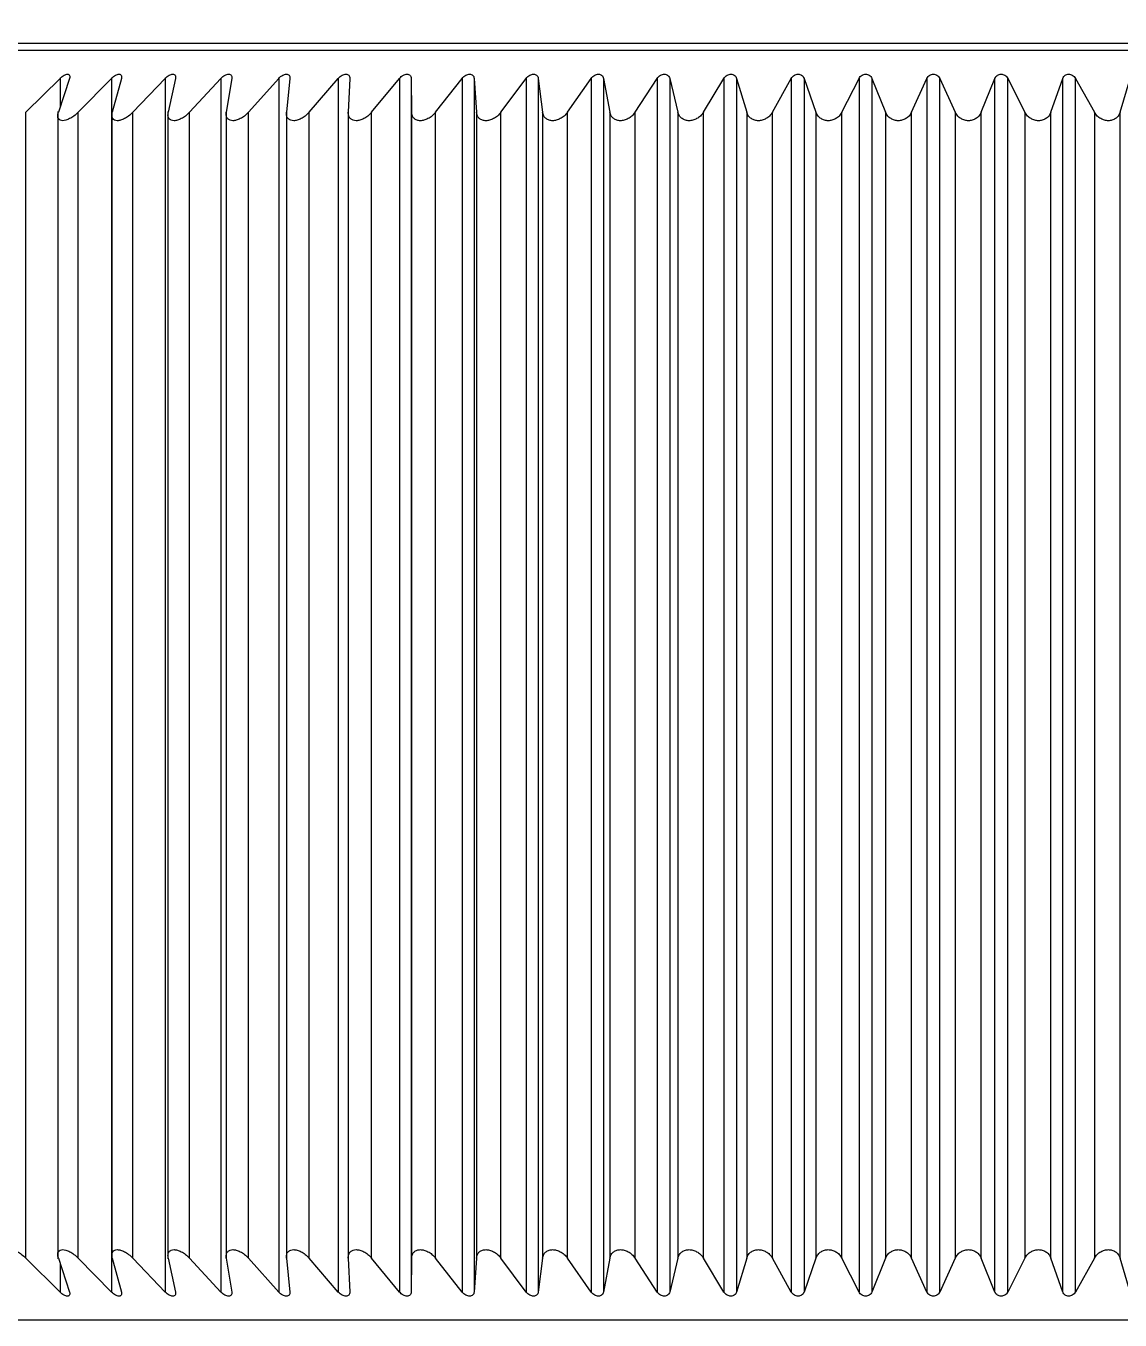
# Model space of a CAD drawing. Header units: millimetres. Extents: x 0 to 279, y 0 to 216.
# Drawn here: x 203.227 to 204.519, y 183.254 to 184.783 of the extents above; entities that cross this region are included whole.
import ezdxf

# ---------------------------------------------------------------- set-up
doc = ezdxf.new("R2010")
doc.units = ezdxf.units.MM

msp = doc.modelspace()

# ---------------------------------------------------------------- linework, layer by layer
at = {"color": 7, "linetype": 'Continuous', "lineweight": 25}
for p, q in [((202.7989, 184.7544), (204.2989, 184.7544)), ((204.2989, 184.7544), (205.7989, 184.7544)), ((203.2271, 184.6811), (203.2674, 184.7212)), ((203.2786, 184.7212), (203.2655, 184.6811)), ((203.2888, 184.6811), (203.3281, 184.7212)), ((203.3281, 184.7212), (203.3281, 183.2876)), ((203.3399, 184.7212), (203.329, 184.6811)), ((203.3533, 184.6811), (203.3916, 184.7212)), ((203.3916, 184.7212), (203.3916, 183.2876)), ((203.4038, 184.7212), (203.3952, 184.6811)), ((203.4204, 184.6811), (203.4575, 184.7212)), ((203.4575, 184.7212), (203.4575, 183.2876)), ((203.4702, 184.7212), (203.4638, 184.6811)), ((203.49, 184.6811), (203.5257, 184.7212)), ((203.5257, 184.7212), (203.5257, 183.2876)), ((203.5389, 184.7212), (203.5348, 184.6811)), ((203.5617, 184.6811), (203.5961, 184.7212)), ((203.5961, 184.7212), (203.5961, 183.2876)), ((203.6096, 184.7212), (203.6078, 184.6811)), ((203.6354, 184.6811), (203.6684, 184.7212)), ((203.6684, 184.7212), (203.6684, 183.2876)), ((203.6822, 184.7212), (203.6827, 184.6811)), ((203.6822, 184.7212), (203.6822, 183.2876)), ((203.711, 184.6811), (203.7424, 184.7212)), ((203.7424, 184.7212), (203.7424, 183.2876)), ((203.7565, 184.7212), (203.7593, 184.6811)), ((203.7565, 184.7212), (203.7565, 183.2876)), ((203.7882, 184.6811), (203.8179, 184.7212)), ((203.8179, 184.7212), (203.8179, 183.2876)), ((203.8323, 184.7212), (203.8374, 184.6811)), ((203.8323, 184.7212), (203.8323, 183.2876)), ((203.8668, 184.6811), (203.8948, 184.7212)), ((203.8948, 184.7212), (203.8948, 183.2876)), ((203.9094, 184.7212), (203.9167, 184.6811)), ((203.9094, 184.7212), (203.9094, 183.2876)), ((203.9465, 184.6811), (203.9727, 184.7212)), ((203.9727, 184.7212), (203.9727, 183.2876)), ((203.9875, 184.7212), (203.9971, 184.6811)), ((203.9875, 184.7212), (203.9875, 183.2876)), ((204.0273, 184.6811), (204.0516, 184.7212)), ((204.0516, 184.7212), (204.0516, 183.2876)), ((204.0665, 184.7212), (204.0784, 184.6811)), ((204.0665, 184.7212), (204.0665, 183.2876)), ((204.1087, 184.6811), (204.1311, 184.7212)), ((204.1311, 184.7212), (204.1311, 183.2876)), ((204.1462, 184.7212), (204.1602, 184.6811)), ((204.1462, 184.7212), (204.1462, 183.2876)), ((204.1907, 184.6811), (204.2111, 184.7212)), ((204.2111, 184.7212), (204.2111, 183.2876)), ((204.2262, 184.7212), (204.2424, 184.6811)), ((204.2262, 184.7212), (204.2262, 183.2876)), ((204.273, 184.6811), (204.2913, 184.7212)), ((204.2913, 184.7212), (204.2913, 183.2876)), ((204.3065, 184.7212), (204.3248, 184.6811)), ((204.3065, 183.2876), (204.3065, 184.7212)), ((204.3554, 184.6811), (204.3716, 184.7212)), ((204.3716, 183.2876), (204.3716, 184.7212)), ((204.3867, 184.7212), (204.407, 184.6811)), ((204.3867, 183.2876), (204.3867, 184.7212)), ((204.4376, 184.6811), (204.4516, 184.7212)), ((204.4516, 183.2876), (204.4516, 184.7212)), ((204.4667, 184.7212), (204.489, 184.6811)), ((204.4667, 183.2876), (204.4667, 184.7212)), ((204.5194, 184.6811), (204.5313, 184.7212)), ((203.2271, 183.3277), (203.2271, 184.6811)), ((203.2648, 184.682), (203.2648, 183.3268)), ((203.2888, 183.3277), (203.2888, 184.6811)), ((203.3285, 184.682), (203.3285, 183.3268)), ((203.3533, 183.3277), (203.3533, 184.6811)), ((203.3949, 184.682), (203.3949, 183.3268)), ((203.4204, 183.3277), (203.4204, 184.6811)), ((203.4636, 184.682), (203.4636, 183.3268)), ((203.49, 183.3277), (203.49, 184.6811)), ((203.5347, 184.682), (203.5347, 183.3268)), ((203.5617, 183.3277), (203.5617, 184.6811)), ((203.6078, 184.682), (203.6078, 183.3268)), ((203.6354, 183.3277), (203.6354, 184.6811)), ((203.6827, 184.6811), (203.6827, 183.3277)), ((203.711, 183.3277), (203.711, 184.6811)), ((203.7593, 184.6811), (203.7593, 183.3277)), ((203.7882, 183.3277), (203.7882, 184.6811)), ((203.8374, 184.6811), (203.8374, 183.3277)), ((203.8668, 183.3277), (203.8668, 184.6811)), ((203.9167, 184.6811), (203.9167, 183.3277)), ((203.9465, 183.3277), (203.9465, 184.6811)), ((203.9971, 184.6811), (203.9971, 183.3277)), ((204.0273, 183.3277), (204.0273, 184.6811)), ((204.0784, 184.6811), (204.0784, 183.3277)), ((204.1087, 183.3277), (204.1087, 184.6811)), ((204.1602, 184.6811), (204.1602, 183.3277)), ((204.1907, 183.3277), (204.1907, 184.6811)), ((204.2424, 184.6811), (204.2424, 183.3277)), ((204.273, 183.3277), (204.273, 184.6811)), ((204.3248, 184.6811), (204.3248, 183.3277)), ((204.3554, 183.3277), (204.3554, 184.6811)), ((204.407, 184.6811), (204.407, 183.3277)), ((204.4376, 183.3277), (204.4376, 184.6811)), ((204.489, 184.6811), (204.489, 183.3277)), ((204.5194, 183.3277), (204.5194, 184.6811)), ((203.2674, 183.2876), (203.2271, 183.3277)), ((203.2655, 183.3277), (203.2786, 183.2876)), ((203.3281, 183.2876), (203.2888, 183.3277)), ((203.329, 183.3277), (203.3399, 183.2876)), ((203.3916, 183.2876), (203.3533, 183.3277)), ((203.3952, 183.3277), (203.4038, 183.2876)), ((203.4575, 183.2876), (203.4204, 183.3277)), ((203.4638, 183.3277), (203.4702, 183.2876)), ((203.5257, 183.2876), (203.49, 183.3277)), ((203.5348, 183.3277), (203.5389, 183.2876)), ((203.5961, 183.2876), (203.5617, 183.3277)), ((203.6078, 183.3277), (203.6096, 183.2876)), ((203.6684, 183.2876), (203.6354, 183.3277)), ((203.6827, 183.3277), (203.6822, 183.2876)), ((203.7424, 183.2876), (203.711, 183.3277)), ((203.7593, 183.3277), (203.7565, 183.2876)), ((203.8179, 183.2876), (203.7882, 183.3277)), ((203.8374, 183.3277), (203.8323, 183.2876)), ((203.8948, 183.2876), (203.8668, 183.3277)), ((203.9167, 183.3277), (203.9094, 183.2876)), ((203.9727, 183.2876), (203.9465, 183.3277)), ((203.9971, 183.3277), (203.9875, 183.2876)), ((204.0516, 183.2876), (204.0273, 183.3277)), ((204.0784, 183.3277), (204.0665, 183.2876)), ((204.1311, 183.2876), (204.1087, 183.3277)), ((204.1602, 183.3277), (204.1462, 183.2876)), ((204.2111, 183.2876), (204.1907, 183.3277)), ((204.2424, 183.3277), (204.2262, 183.2876)), ((204.2913, 183.2876), (204.273, 183.3277)), ((204.3248, 183.3277), (204.3065, 183.2876)), ((204.3716, 183.2876), (204.3554, 183.3277)), ((204.407, 183.3277), (204.3867, 183.2876)), ((204.4516, 183.2876), (204.4376, 183.3277)), ((204.489, 183.3277), (204.4667, 183.2876)), ((204.5313, 183.2876), (204.5194, 183.3277)), ((240.9656, 183.2544), (151.4204, 183.2544))]:
    msp.add_line(p, q, dxfattribs=at)
at = {"color": 8, "linetype": 'Continuous', "lineweight": 25}
for p, q in [((203.2674, 184.7212), (203.2674, 184.6868)), ((203.2674, 183.3221), (203.2674, 183.2876))]:
    msp.add_line(p, q, dxfattribs=at)
at = {"color": 7, "linetype": 'Continuous', "lineweight": 25}
for points, knots in [([(210.0676, 194.7227), (209.5715, 194.7194), (208.6224, 194.7129), (207.2652, 194.6593), (206.039, 194.5793), (204.9413, 194.4764), (203.9159, 194.3509), (202.9762, 194.2071), (202.1313, 194.0489), (201.4516, 193.9046), (200.9175, 193.7752), (200.4795, 193.659), (200.0706, 193.542), (199.5629, 193.3848), (198.9268, 193.1658), (198.1807, 192.8706), (197.4221, 192.5216), (196.5746, 192.0672), (195.6825, 191.4898), (194.789, 190.7605), (194.0226, 189.9683), (193.3839, 189.1241), (192.8571, 188.2202), (192.4797, 187.3458), (192.2118, 186.5008), (192.0257, 185.6906), (191.8867, 184.6925), (191.8268, 183.8698), (191.8342, 183.3464), (191.8356, 183.2544)], [0, 0, 0, 0, 0.060353, 0.115444, 0.165366, 0.210237, 0.250196, 0.291876, 0.326962, 0.355719, 0.378359, 0.395249, 0.411974, 0.431108, 0.461205, 0.495449, 0.530669, 0.564843, 0.614808, 0.662303, 0.707302, 0.750348, 0.791917, 0.83494, 0.866135, 0.899695, 0.935915, 0.988731, 1, 1, 1, 1]), ([(193.1646, 183.2544), (193.1741, 183.6545), (193.1924, 184.4216), (193.3426, 185.5216), (193.6023, 186.5388), (193.9835, 187.4969), (194.5081, 188.4174), (195.1852, 189.2785), (196.006, 190.0579), (196.8415, 190.6639), (197.6444, 191.1361), (198.3856, 191.5046), (199.1353, 191.8199), (199.8433, 192.0746), (200.4631, 192.2692), (201.0055, 192.4212), (201.558, 192.5612), (202.2126, 192.7105), (203.0355, 192.8689), (203.9574, 193.0135), (204.9661, 193.1398), (206.0443, 193.2433), (207.2596, 193.3246), (208.6159, 193.3793), (209.5682, 193.3859), (210.0676, 193.3894)], [0, 0, 0, 0, 0.053353, 0.102316, 0.147241, 0.1925, 0.239113, 0.288468, 0.339521, 0.392079, 0.428565, 0.466389, 0.50485, 0.539316, 0.568606, 0.592894, 0.615491, 0.645379, 0.6829, 0.728491, 0.771072, 0.819321, 0.873445, 0.933622, 1, 1, 1, 1]), ([(202.8406, 184.7627), (202.86, 184.7627), (202.89, 184.7627), (203.0719, 184.7627), (203.2601, 184.7627), (203.4937, 184.7627), (203.8332, 184.7627), (204.2989, 184.7627), (204.7646, 184.7627), (205.1041, 184.7627), (205.3377, 184.7627), (205.5259, 184.7627), (205.7078, 184.7627), (205.7377, 184.7627), (205.7572, 184.7627)], [0, 0, 0, 0, 0.1197284, 0.1841803, 0.25, 0.3158197, 0.3802716, 0.5, 0.6197284, 0.6841803, 0.75, 0.8158197, 0.8802716, 1, 1, 1, 1]), ([(203.2674, 184.7212), (203.2681, 184.7219), (203.2696, 184.7233), (203.2721, 184.7249), (203.2744, 184.7259), (203.276, 184.7261), (203.2771, 184.726), (203.2781, 184.7257), (203.2788, 184.7247), (203.2791, 184.7232), (203.2788, 184.7219), (203.2786, 184.7212)], [0, 0, 0, 0, 0.149374, 0.286397, 0.397452, 0.499397, 0.555731, 0.612145, 0.733714, 0.860838, 1, 1, 1, 1]), ([(203.3281, 184.7212), (203.3289, 184.7219), (203.3304, 184.7233), (203.3329, 184.7249), (203.3352, 184.7259), (203.3372, 184.7262), (203.3389, 184.7258), (203.3399, 184.7248), (203.3403, 184.7232), (203.3401, 184.7219), (203.3399, 184.7212)], [0, 0, 0, 0, 0.149473, 0.286587, 0.397715, 0.499728, 0.610265, 0.730143, 0.858952, 1, 1, 1, 1]), ([(203.3916, 184.7212), (203.3923, 184.7219), (203.3938, 184.7233), (203.3962, 184.7249), (203.3986, 184.7259), (203.4007, 184.7262), (203.4024, 184.7258), (203.4036, 184.7248), (203.4041, 184.7232), (203.4039, 184.7219), (203.4038, 184.7212)], [0, 0, 0, 0, 0.149486, 0.286612, 0.39775, 0.499772, 0.60854, 0.726564, 0.857095, 1, 1, 1, 1]), ([(203.4575, 184.7212), (203.4582, 184.7219), (203.4596, 184.7233), (203.4621, 184.7249), (203.4645, 184.7259), (203.4666, 184.7262), (203.4684, 184.7258), (203.4697, 184.7248), (203.4704, 184.7232), (203.4703, 184.7219), (203.4702, 184.7212)], [0, 0, 0, 0, 0.149499, 0.286636, 0.397784, 0.499814, 0.606885, 0.723129, 0.855313, 1, 1, 1, 1]), ([(203.5257, 184.7212), (203.5264, 184.7219), (203.5278, 184.7233), (203.5303, 184.7249), (203.5326, 184.7259), (203.5348, 184.7262), (203.5367, 184.7259), (203.538, 184.7248), (203.5389, 184.7233), (203.5389, 184.7219), (203.5389, 184.7212)], [0, 0, 0, 0, 0.149517, 0.286671, 0.397832, 0.499875, 0.605135, 0.719507, 0.85351, 1, 1, 1, 1]), ([(203.5961, 184.7212), (203.5968, 184.7219), (203.5981, 184.7233), (203.6005, 184.7249), (203.6029, 184.7259), (203.6051, 184.7262), (203.607, 184.7259), (203.6085, 184.7249), (203.6095, 184.7233), (203.6096, 184.7219), (203.6096, 184.7212)], [0, 0, 0, 0, 0.149537, 0.286708, 0.397884, 0.49994, 0.603432, 0.715988, 0.851784, 1, 1, 1, 1]), ([(203.6684, 184.7212), (203.669, 184.7219), (203.6703, 184.7233), (203.6727, 184.7249), (203.6751, 184.7259), (203.6773, 184.7262), (203.6793, 184.7259), (203.6809, 184.7249), (203.682, 184.7233), (203.6821, 184.7219), (203.6822, 184.7212)], [0, 0, 0, 0, 0.149554, 0.286742, 0.39793, 0.499998, 0.60209, 0.713222, 0.850456, 1, 1, 1, 1]), ([(203.7424, 184.7212), (203.743, 184.7219), (203.7442, 184.7233), (203.7466, 184.7249), (203.749, 184.7259), (203.7512, 184.7262), (203.7533, 184.7259), (203.7549, 184.7249), (203.7562, 184.7233), (203.7564, 184.7219), (203.7565, 184.7212)], [0, 0, 0, 0, 0.149554, 0.286742, 0.39793, 0.499998, 0.60209, 0.713222, 0.850456, 1, 1, 1, 1]), ([(203.8179, 184.7212), (203.8185, 184.7219), (203.8197, 184.7233), (203.822, 184.7249), (203.8244, 184.7259), (203.8266, 184.7262), (203.8287, 184.7259), (203.8305, 184.7249), (203.8319, 184.7233), (203.8322, 184.7219), (203.8323, 184.7212)], [0, 0, 0, 0, 0.149554, 0.286742, 0.39793, 0.499998, 0.60209, 0.713222, 0.850456, 1, 1, 1, 1]), ([(203.8948, 184.7212), (203.8953, 184.7219), (203.8964, 184.7233), (203.8987, 184.7249), (203.9011, 184.7259), (203.9034, 184.7262), (203.9055, 184.7259), (203.9073, 184.7249), (203.9088, 184.7233), (203.9092, 184.7219), (203.9094, 184.7212)], [0, 0, 0, 0, 0.149554, 0.286742, 0.39793, 0.499998, 0.60209, 0.713222, 0.850456, 1, 1, 1, 1]), ([(203.9727, 184.7212), (203.9733, 184.7219), (203.9743, 184.7233), (203.9765, 184.7249), (203.9788, 184.7259), (203.9812, 184.7262), (203.9833, 184.7259), (203.9853, 184.7249), (203.9868, 184.7233), (203.9873, 184.7219), (203.9875, 184.7212)], [0, 0, 0, 0, 0.149554, 0.286742, 0.39793, 0.499998, 0.60209, 0.713222, 0.850456, 1, 1, 1, 1]), ([(204.0516, 184.7212), (204.0521, 184.7219), (204.053, 184.7233), (204.0552, 184.7249), (204.0575, 184.7259), (204.0598, 184.7262), (204.0621, 184.7259), (204.064, 184.7249), (204.0657, 184.7233), (204.0663, 184.7219), (204.0665, 184.7212)], [0, 0, 0, 0, 0.149554, 0.286742, 0.39793, 0.499998, 0.60209, 0.713222, 0.850456, 1, 1, 1, 1]), ([(204.1311, 184.7212), (204.1316, 184.7219), (204.1325, 184.7233), (204.1346, 184.7249), (204.1368, 184.7259), (204.1392, 184.7262), (204.1414, 184.7259), (204.1435, 184.7249), (204.1452, 184.7233), (204.1458, 184.7219), (204.1462, 184.7212)], [0, 0, 0, 0, 0.149554, 0.286742, 0.39793, 0.499998, 0.60209, 0.713222, 0.850456, 1, 1, 1, 1]), ([(204.2111, 184.7212), (204.2115, 184.7219), (204.2124, 184.7233), (204.2144, 184.7249), (204.2166, 184.7259), (204.2189, 184.7262), (204.2212, 184.7259), (204.2233, 184.7249), (204.2252, 184.7233), (204.2259, 184.7219), (204.2262, 184.7212)], [0, 0, 0, 0, 0.149554, 0.286742, 0.39793, 0.499998, 0.60209, 0.713222, 0.850456, 1, 1, 1, 1]), ([(204.2913, 184.7212), (204.2917, 184.7219), (204.2925, 184.7233), (204.2944, 184.7249), (204.2966, 184.7259), (204.2989, 184.7262), (204.3012, 184.7259), (204.3034, 184.7249), (204.3053, 184.7233), (204.3061, 184.7219), (204.3065, 184.7212)], [0, 0, 0, 0, 0.149554, 0.286742, 0.39793, 0.499998, 0.60209, 0.713222, 0.850456, 1, 1, 1, 1]), ([(204.3716, 184.7212), (204.3719, 184.7219), (204.3726, 184.7233), (204.3745, 184.7249), (204.3766, 184.7259), (204.3789, 184.7262), (204.3812, 184.7259), (204.3834, 184.7249), (204.3854, 184.7233), (204.3863, 184.7219), (204.3867, 184.7212)], [0, 0, 0, 0, 0.149554, 0.286742, 0.39793, 0.499998, 0.60209, 0.713222, 0.850456, 1, 1, 1, 1]), ([(204.4516, 184.7212), (204.4519, 184.7219), (204.4526, 184.7233), (204.4543, 184.7249), (204.4564, 184.7259), (204.4586, 184.7262), (204.461, 184.7259), (204.4632, 184.7249), (204.4653, 184.7233), (204.4662, 184.7219), (204.4667, 184.7212)], [0, 0, 0, 0, 0.149554, 0.286742, 0.39793, 0.499998, 0.60209, 0.713222, 0.850456, 1, 1, 1, 1]), ([(203.2888, 184.6811), (203.2872, 184.6796), (203.2842, 184.6768), (203.279, 184.6736), (203.2744, 184.6716), (203.2705, 184.6708), (203.2673, 184.6716), (203.2653, 184.6736), (203.2644, 184.6768), (203.2651, 184.6796), (203.2655, 184.6811)], [0, 0, 0, 0, 0.154627, 0.287114, 0.40059, 0.499997, 0.599382, 0.712849, 0.845346, 1, 1, 1, 1]), ([(203.3533, 184.6811), (203.3518, 184.6796), (203.3488, 184.6768), (203.3437, 184.6736), (203.339, 184.6716), (203.3349, 184.6708), (203.3316, 184.6716), (203.3293, 184.6736), (203.3282, 184.6768), (203.3287, 184.6796), (203.329, 184.6811)], [0, 0, 0, 0, 0.154627, 0.287114, 0.40059, 0.499997, 0.599382, 0.712849, 0.845346, 1, 1, 1, 1]), ([(203.4204, 184.6811), (203.4189, 184.6796), (203.416, 184.6768), (203.4109, 184.6736), (203.4062, 184.6716), (203.402, 184.6708), (203.3985, 184.6716), (203.396, 184.6736), (203.3946, 184.6768), (203.395, 184.6796), (203.3952, 184.6811)], [0, 0, 0, 0, 0.154627, 0.2871144, 0.4005905, 0.4999974, 0.5993817, 0.7128492, 0.8453456, 1, 1, 1, 1]), ([(203.49, 184.6811), (203.4885, 184.6796), (203.4857, 184.6768), (203.4806, 184.6736), (203.4758, 184.6716), (203.4715, 184.6708), (203.4679, 184.6716), (203.4651, 184.6736), (203.4635, 184.6768), (203.4637, 184.6796), (203.4638, 184.6811)], [0, 0, 0, 0, 0.154627, 0.287114, 0.40059, 0.499997, 0.599382, 0.712849, 0.845346, 1, 1, 1, 1]), ([(203.5617, 184.6811), (203.5602, 184.6796), (203.5575, 184.6768), (203.5525, 184.6736), (203.5477, 184.6716), (203.5433, 184.6708), (203.5395, 184.6716), (203.5366, 184.6736), (203.5347, 184.6768), (203.5347, 184.6796), (203.5348, 184.6811)], [0, 0, 0, 0, 0.154627, 0.287114, 0.40059, 0.499997, 0.599382, 0.712849, 0.845346, 1, 1, 1, 1]), ([(203.6354, 184.6811), (203.634, 184.6796), (203.6314, 184.6768), (203.6265, 184.6736), (203.6216, 184.6716), (203.6172, 184.6708), (203.6132, 184.6716), (203.6101, 184.6736), (203.608, 184.6768), (203.6079, 184.6796), (203.6078, 184.6811)], [0, 0, 0, 0, 0.154627, 0.287114, 0.40059, 0.499997, 0.599382, 0.712849, 0.845346, 1, 1, 1, 1]), ([(203.711, 184.6811), (203.7097, 184.6796), (203.7072, 184.6768), (203.7023, 184.6736), (203.6974, 184.6716), (203.6929, 184.6708), (203.6888, 184.6716), (203.6855, 184.6736), (203.6832, 184.6768), (203.6829, 184.6796), (203.6827, 184.6811)], [0, 0, 0, 0, 0.154627, 0.287114, 0.40059, 0.499997, 0.599382, 0.712849, 0.845346, 1, 1, 1, 1]), ([(203.7882, 184.6811), (203.7869, 184.6796), (203.7845, 184.6768), (203.7797, 184.6736), (203.7749, 184.6716), (203.7703, 184.6708), (203.7661, 184.6716), (203.7626, 184.6736), (203.76, 184.6768), (203.7596, 184.6796), (203.7593, 184.6811)], [0, 0, 0, 0, 0.154627, 0.287114, 0.40059, 0.499997, 0.599382, 0.712849, 0.845346, 1, 1, 1, 1]), ([(203.8668, 184.6811), (203.8655, 184.6796), (203.8633, 184.6768), (203.8586, 184.6736), (203.8538, 184.6716), (203.8491, 184.6708), (203.8449, 184.6716), (203.8412, 184.6736), (203.8384, 184.6768), (203.8377, 184.6796), (203.8374, 184.6811)], [0, 0, 0, 0, 0.154627, 0.287114, 0.40059, 0.499997, 0.599382, 0.712849, 0.845346, 1, 1, 1, 1]), ([(203.9465, 184.6811), (203.9454, 184.6796), (203.9432, 184.6768), (203.9386, 184.6736), (203.9339, 184.6716), (203.9292, 184.6708), (203.9248, 184.6716), (203.921, 184.6736), (203.918, 184.6768), (203.9172, 184.6796), (203.9167, 184.6811)], [0, 0, 0, 0, 0.154627, 0.287114, 0.40059, 0.499997, 0.599382, 0.712849, 0.845346, 1, 1, 1, 1]), ([(204.0273, 184.6811), (204.0262, 184.6796), (204.0242, 184.6768), (204.0197, 184.6736), (204.015, 184.6716), (204.0103, 184.6708), (204.0059, 184.6716), (204.0019, 184.6736), (203.9986, 184.6768), (203.9977, 184.6796), (203.9971, 184.6811)], [0, 0, 0, 0, 0.154627, 0.287114, 0.40059, 0.499997, 0.599382, 0.712849, 0.845346, 1, 1, 1, 1]), ([(204.1087, 184.6811), (204.1077, 184.6796), (204.1058, 184.6768), (204.1015, 184.6736), (204.0969, 184.6716), (204.0922, 184.6708), (204.0877, 184.6716), (204.0836, 184.6736), (204.0801, 184.6768), (204.079, 184.6796), (204.0784, 184.6811)], [0, 0, 0, 0, 0.154627, 0.287114, 0.40059, 0.499997, 0.599382, 0.712849, 0.845346, 1, 1, 1, 1]), ([(204.1907, 184.6811), (204.1898, 184.6796), (204.1881, 184.6768), (204.1839, 184.6736), (204.1793, 184.6716), (204.1747, 184.6708), (204.1701, 184.6716), (204.1658, 184.6736), (204.1622, 184.6768), (204.1609, 184.6796), (204.1602, 184.6811)], [0, 0, 0, 0, 0.154627, 0.287114, 0.40059, 0.499997, 0.599382, 0.712849, 0.845346, 1, 1, 1, 1]), ([(204.273, 184.6811), (204.2722, 184.6796), (204.2706, 184.6768), (204.2666, 184.6736), (204.2621, 184.6716), (204.2574, 184.6708), (204.2528, 184.6716), (204.2485, 184.6736), (204.2446, 184.6768), (204.2432, 184.6796), (204.2424, 184.6811)], [0, 0, 0, 0, 0.154627, 0.287114, 0.40059, 0.499997, 0.599382, 0.712849, 0.845346, 1, 1, 1, 1]), ([(204.3554, 184.6811), (204.3546, 184.6796), (204.3532, 184.6768), (204.3493, 184.6736), (204.345, 184.6716), (204.3403, 184.6708), (204.3357, 184.6716), (204.3312, 184.6736), (204.3272, 184.6768), (204.3256, 184.6796), (204.3248, 184.6811)], [0, 0, 0, 0, 0.154627, 0.287114, 0.40059, 0.499997, 0.599382, 0.712849, 0.845346, 1, 1, 1, 1]), ([(204.4376, 184.6811), (204.4369, 184.6796), (204.4356, 184.6768), (204.432, 184.6736), (204.4277, 184.6716), (204.4231, 184.6708), (204.4184, 184.6716), (204.4139, 184.6736), (204.4097, 184.6768), (204.408, 184.6796), (204.407, 184.6811)], [0, 0, 0, 0, 0.154627, 0.287114, 0.40059, 0.499997, 0.599382, 0.712849, 0.845346, 1, 1, 1, 1]), ([(204.5194, 184.6811), (204.5188, 184.6796), (204.5177, 184.6768), (204.5142, 184.6736), (204.5101, 184.6716), (204.5056, 184.6708), (204.5009, 184.6716), (204.4963, 184.6736), (204.4919, 184.6768), (204.4901, 184.6796), (204.489, 184.6811)], [0, 0, 0, 0, 0.154627, 0.287114, 0.40059, 0.499997, 0.599382, 0.712849, 0.845346, 1, 1, 1, 1]), ([(203.209, 183.3377), (203.2102, 183.3376), (203.2126, 183.3373), (203.2172, 183.3352), (203.2223, 183.332), (203.2254, 183.3292), (203.2271, 183.3277)], [0, 0, 0, 0, 0.198791, 0.425735, 0.690719, 1, 1, 1, 1]), ([(203.2655, 183.3277), (203.2651, 183.3292), (203.2644, 183.332), (203.2653, 183.3352), (203.2673, 183.3373), (203.2696, 183.3376), (203.2706, 183.3377)], [0, 0, 0, 0, 0.309281, 0.574265, 0.801209, 1, 1, 1, 1]), ([(203.2706, 183.3377), (203.2718, 183.3376), (203.2744, 183.3373), (203.2791, 183.3352), (203.2842, 183.332), (203.2872, 183.3292), (203.2888, 183.3277)], [0, 0, 0, 0, 0.198791, 0.425735, 0.690719, 1, 1, 1, 1]), ([(203.329, 183.3277), (203.3287, 183.3292), (203.3282, 183.332), (203.3293, 183.3352), (203.3316, 183.3373), (203.3339, 183.3376), (203.335, 183.3377)], [0, 0, 0, 0, 0.309281, 0.574265, 0.801209, 1, 1, 1, 1]), ([(203.335, 183.3377), (203.3363, 183.3376), (203.3389, 183.3373), (203.3437, 183.3352), (203.3488, 183.332), (203.3518, 183.3292), (203.3533, 183.3277)], [0, 0, 0, 0, 0.198791, 0.425735, 0.690719, 1, 1, 1, 1]), ([(203.3952, 183.3277), (203.395, 183.3292), (203.3946, 183.332), (203.396, 183.3352), (203.3985, 183.3373), (203.4009, 183.3376), (203.4021, 183.3377)], [0, 0, 0, 0, 0.309281, 0.574265, 0.801209, 1, 1, 1, 1]), ([(203.4021, 183.3377), (203.4034, 183.3376), (203.4061, 183.3373), (203.4109, 183.3352), (203.416, 183.332), (203.4189, 183.3292), (203.4204, 183.3277)], [0, 0, 0, 0, 0.198791, 0.425735, 0.690719, 1, 1, 1, 1]), ([(203.4638, 183.3277), (203.4637, 183.3292), (203.4635, 183.332), (203.4652, 183.3352), (203.4678, 183.3373), (203.4704, 183.3376), (203.4716, 183.3377)], [0, 0, 0, 0, 0.309281, 0.574265, 0.801209, 1, 1, 1, 1]), ([(203.4716, 183.3377), (203.4729, 183.3376), (203.4758, 183.3373), (203.4806, 183.3352), (203.4857, 183.332), (203.4885, 183.3292), (203.49, 183.3277)], [0, 0, 0, 0, 0.198791, 0.425735, 0.690719, 1, 1, 1, 1]), ([(203.5348, 183.3277), (203.5347, 183.3292), (203.5347, 183.332), (203.5366, 183.3352), (203.5395, 183.3373), (203.5421, 183.3376), (203.5434, 183.3377)], [0, 0, 0, 0, 0.309281, 0.574265, 0.801209, 1, 1, 1, 1]), ([(203.5434, 183.3377), (203.5448, 183.3376), (203.5477, 183.3373), (203.5525, 183.3352), (203.5575, 183.332), (203.5602, 183.3292), (203.5617, 183.3277)], [0, 0, 0, 0, 0.198791, 0.425735, 0.690719, 1, 1, 1, 1]), ([(203.6078, 183.3277), (203.6078, 183.3292), (203.608, 183.332), (203.6101, 183.3352), (203.6132, 183.3373), (203.616, 183.3376), (203.6173, 183.3377)], [0, 0, 0, 0, 0.309281, 0.574265, 0.801209, 1, 1, 1, 1]), ([(203.6173, 183.3377), (203.6186, 183.3376), (203.6216, 183.3373), (203.6265, 183.3352), (203.6314, 183.332), (203.634, 183.3292), (203.6354, 183.3277)], [0, 0, 0, 0, 0.198791, 0.425735, 0.690719, 1, 1, 1, 1]), ([(203.6827, 183.3277), (203.6829, 183.3292), (203.6832, 183.332), (203.6855, 183.3352), (203.6888, 183.3373), (203.6917, 183.3376), (203.693, 183.3377)], [0, 0, 0, 0, 0.309281, 0.574265, 0.801209, 1, 1, 1, 1]), ([(203.693, 183.3377), (203.6944, 183.3376), (203.6974, 183.3373), (203.7023, 183.3352), (203.7072, 183.332), (203.7097, 183.3292), (203.711, 183.3277)], [0, 0, 0, 0, 0.1987913, 0.4257348, 0.6907186, 1, 1, 1, 1]), ([(203.7593, 183.3277), (203.7596, 183.3292), (203.76, 183.332), (203.7626, 183.3352), (203.7661, 183.3373), (203.769, 183.3376), (203.7704, 183.3377)], [0, 0, 0, 0, 0.309281, 0.574265, 0.801209, 1, 1, 1, 1]), ([(203.7704, 183.3377), (203.7718, 183.3376), (203.7749, 183.3373), (203.7797, 183.3352), (203.7845, 183.332), (203.7869, 183.3292), (203.7882, 183.3277)], [0, 0, 0, 0, 0.198791, 0.425735, 0.690719, 1, 1, 1, 1]), ([(203.8374, 183.3277), (203.8377, 183.3292), (203.8384, 183.332), (203.8412, 183.3352), (203.8448, 183.3373), (203.8478, 183.3376), (203.8492, 183.3377)], [0, 0, 0, 0, 0.309281, 0.574265, 0.801209, 1, 1, 1, 1]), ([(203.8492, 183.3377), (203.8507, 183.3376), (203.8538, 183.3373), (203.8586, 183.3352), (203.8633, 183.332), (203.8655, 183.3292), (203.8668, 183.3277)], [0, 0, 0, 0, 0.198791, 0.425735, 0.690719, 1, 1, 1, 1]), ([(203.9167, 183.3277), (203.9172, 183.3292), (203.918, 183.332), (203.921, 183.3352), (203.9248, 183.3373), (203.9279, 183.3376), (203.9293, 183.3377)], [0, 0, 0, 0, 0.309281, 0.574265, 0.801209, 1, 1, 1, 1]), ([(203.9293, 183.3377), (203.9307, 183.3376), (203.9339, 183.3373), (203.9386, 183.3352), (203.9432, 183.332), (203.9454, 183.3292), (203.9465, 183.3277)], [0, 0, 0, 0, 0.198791, 0.425735, 0.690719, 1, 1, 1, 1]), ([(203.9971, 183.3277), (203.9977, 183.3292), (203.9986, 183.332), (204.0019, 183.3352), (204.0058, 183.3373), (204.0089, 183.3376), (204.0104, 183.3377)], [0, 0, 0, 0, 0.309281, 0.574265, 0.801209, 1, 1, 1, 1]), ([(204.0104, 183.3377), (204.0118, 183.3376), (204.015, 183.3373), (204.0197, 183.3352), (204.0242, 183.332), (204.0262, 183.3292), (204.0273, 183.3277)], [0, 0, 0, 0, 0.198791, 0.425735, 0.690719, 1, 1, 1, 1]), ([(204.0784, 183.3277), (204.079, 183.3292), (204.0801, 183.332), (204.0836, 183.3352), (204.0877, 183.3373), (204.0908, 183.3376), (204.0922, 183.3377)], [0, 0, 0, 0, 0.309281, 0.574265, 0.801209, 1, 1, 1, 1]), ([(204.0922, 183.3377), (204.0937, 183.3376), (204.0969, 183.3373), (204.1015, 183.3352), (204.1058, 183.332), (204.1077, 183.3292), (204.1087, 183.3277)], [0, 0, 0, 0, 0.198791, 0.425735, 0.690719, 1, 1, 1, 1]), ([(204.1602, 183.3277), (204.1609, 183.3292), (204.1622, 183.332), (204.1658, 183.3352), (204.1701, 183.3373), (204.1732, 183.3376), (204.1747, 183.3377)], [0, 0, 0, 0, 0.309281, 0.574265, 0.801209, 1, 1, 1, 1]), ([(204.1747, 183.3377), (204.1762, 183.3376), (204.1793, 183.3373), (204.1839, 183.3352), (204.1881, 183.332), (204.1898, 183.3292), (204.1907, 183.3277)], [0, 0, 0, 0, 0.198791, 0.425735, 0.690719, 1, 1, 1, 1]), ([(204.2424, 183.3277), (204.2432, 183.3292), (204.2446, 183.332), (204.2485, 183.3352), (204.2528, 183.3373), (204.256, 183.3376), (204.2574, 183.3377)], [0, 0, 0, 0, 0.309281, 0.574265, 0.801209, 1, 1, 1, 1]), ([(204.2574, 183.3377), (204.2589, 183.3376), (204.2621, 183.3373), (204.2666, 183.3352), (204.2706, 183.332), (204.2722, 183.3292), (204.273, 183.3277)], [0, 0, 0, 0, 0.198791, 0.425735, 0.690719, 1, 1, 1, 1]), ([(204.3248, 183.3277), (204.3256, 183.3292), (204.3272, 183.332), (204.3312, 183.3352), (204.3357, 183.3373), (204.3389, 183.3376), (204.3403, 183.3377)], [0, 0, 0, 0, 0.309281, 0.574265, 0.801209, 1, 1, 1, 1]), ([(204.3403, 183.3377), (204.3418, 183.3376), (204.345, 183.3373), (204.3493, 183.3352), (204.3532, 183.332), (204.3546, 183.3292), (204.3554, 183.3277)], [0, 0, 0, 0, 0.198791, 0.425735, 0.690719, 1, 1, 1, 1]), ([(204.407, 183.3277), (204.408, 183.3292), (204.4097, 183.332), (204.4139, 183.3352), (204.4184, 183.3373), (204.4216, 183.3376), (204.4231, 183.3377)], [0, 0, 0, 0, 0.309281, 0.574265, 0.801209, 1, 1, 1, 1]), ([(204.4231, 183.3377), (204.4246, 183.3376), (204.4277, 183.3373), (204.432, 183.3352), (204.4356, 183.332), (204.4369, 183.3292), (204.4376, 183.3277)], [0, 0, 0, 0, 0.198791, 0.425735, 0.690719, 1, 1, 1, 1]), ([(204.489, 183.3277), (204.4901, 183.3292), (204.4919, 183.332), (204.4963, 183.3352), (204.5009, 183.3373), (204.5041, 183.3376), (204.5056, 183.3377)], [0, 0, 0, 0, 0.309281, 0.574265, 0.801209, 1, 1, 1, 1]), ([(204.5056, 183.3377), (204.507, 183.3376), (204.5101, 183.3373), (204.5142, 183.3352), (204.5177, 183.332), (204.5188, 183.3292), (204.5194, 183.3277)], [0, 0, 0, 0, 0.198791, 0.425735, 0.690719, 1, 1, 1, 1]), ([(203.2786, 183.2876), (203.2788, 183.2869), (203.2791, 183.2857), (203.2788, 183.2841), (203.2781, 183.2831), (203.277, 183.2828), (203.2759, 183.2827), (203.2742, 183.283), (203.272, 183.284), (203.2696, 183.2856), (203.2681, 183.2869), (203.2674, 183.2876)], [0, 0, 0, 0, 0.139801, 0.267086, 0.391421, 0.449345, 0.507471, 0.609937, 0.720855, 0.854559, 1, 1, 1, 1]), ([(203.3399, 183.2876), (203.3401, 183.2869), (203.3403, 183.2856), (203.3399, 183.284), (203.339, 183.2831), (203.3379, 183.2828), (203.3367, 183.2827), (203.335, 183.283), (203.3327, 183.284), (203.3303, 183.2856), (203.3289, 183.2869), (203.3281, 183.2876)], [0, 0, 0, 0, 0.141955, 0.271196, 0.393433, 0.450354, 0.507368, 0.609069, 0.719466, 0.853822, 1, 1, 1, 1]), ([(203.4038, 183.2876), (203.4039, 183.2869), (203.4041, 183.2856), (203.4035, 183.284), (203.4024, 183.283), (203.4006, 183.2826), (203.3985, 183.283), (203.3962, 183.284), (203.3937, 183.2856), (203.3923, 183.2869), (203.3916, 183.2876)], [0, 0, 0, 0, 0.143969, 0.275149, 0.395302, 0.506519, 0.607797, 0.717983, 0.853032, 1, 1, 1, 1]), ([(203.4702, 183.2876), (203.4703, 183.2869), (203.4704, 183.2856), (203.4696, 183.284), (203.4684, 183.283), (203.4665, 183.2826), (203.4644, 183.283), (203.462, 183.284), (203.4596, 183.2855), (203.4582, 183.2869), (203.4575, 183.2876)], [0, 0, 0, 0, 0.145712, 0.278589, 0.396525, 0.505483, 0.606583, 0.716721, 0.852355, 1, 1, 1, 1]), ([(203.5389, 183.2876), (203.5389, 183.2869), (203.5389, 183.2856), (203.538, 183.284), (203.5366, 183.283), (203.5347, 183.2826), (203.5326, 183.283), (203.5302, 183.284), (203.5278, 183.2855), (203.5264, 183.2869), (203.5257, 183.2876)], [0, 0, 0, 0, 0.147187, 0.281694, 0.397367, 0.503978, 0.605175, 0.715479, 0.851684, 1, 1, 1, 1]), ([(203.6096, 183.2876), (203.6096, 183.2869), (203.6095, 183.2855), (203.6085, 183.284), (203.607, 183.283), (203.6051, 183.2826), (203.6029, 183.283), (203.6005, 183.284), (203.5981, 183.2855), (203.5968, 183.2869), (203.5961, 183.2876)], [0, 0, 0, 0, 0.1485535, 0.284591, 0.3978363, 0.5019688, 0.6035551, 0.7142318, 0.8510068, 1, 1, 1, 1]), ([(203.6822, 183.2876), (203.6821, 183.2869), (203.682, 183.2855), (203.6809, 183.284), (203.6793, 183.283), (203.6773, 183.2826), (203.6751, 183.283), (203.6727, 183.284), (203.6703, 183.2855), (203.669, 183.2869), (203.6684, 183.2876)], [0, 0, 0, 0, 0.149554, 0.286742, 0.39793, 0.499998, 0.60209, 0.713222, 0.850456, 1, 1, 1, 1]), ([(203.7565, 183.2876), (203.7564, 183.2869), (203.7562, 183.2855), (203.7549, 183.284), (203.7533, 183.283), (203.7512, 183.2826), (203.749, 183.283), (203.7466, 183.284), (203.7442, 183.2855), (203.743, 183.2869), (203.7424, 183.2876)], [0, 0, 0, 0, 0.149554, 0.286742, 0.39793, 0.499998, 0.60209, 0.713222, 0.850456, 1, 1, 1, 1]), ([(203.8323, 183.2876), (203.8322, 183.2869), (203.8319, 183.2855), (203.8305, 183.284), (203.8287, 183.283), (203.8266, 183.2826), (203.8244, 183.283), (203.822, 183.284), (203.8197, 183.2855), (203.8185, 183.2869), (203.8179, 183.2876)], [0, 0, 0, 0, 0.149554, 0.286742, 0.39793, 0.499998, 0.60209, 0.713222, 0.850456, 1, 1, 1, 1]), ([(203.9094, 183.2876), (203.9092, 183.2869), (203.9088, 183.2855), (203.9073, 183.284), (203.9055, 183.283), (203.9034, 183.2826), (203.9011, 183.283), (203.8987, 183.284), (203.8964, 183.2855), (203.8953, 183.2869), (203.8948, 183.2876)], [0, 0, 0, 0, 0.149554, 0.286742, 0.39793, 0.499998, 0.60209, 0.713222, 0.850456, 1, 1, 1, 1]), ([(203.9875, 183.2876), (203.9873, 183.2869), (203.9868, 183.2855), (203.9853, 183.284), (203.9833, 183.283), (203.9812, 183.2826), (203.9788, 183.283), (203.9765, 183.284), (203.9743, 183.2855), (203.9733, 183.2869), (203.9727, 183.2876)], [0, 0, 0, 0, 0.149554, 0.286742, 0.39793, 0.499998, 0.60209, 0.713222, 0.850456, 1, 1, 1, 1]), ([(204.0665, 183.2876), (204.0663, 183.2869), (204.0657, 183.2855), (204.064, 183.284), (204.0621, 183.283), (204.0598, 183.2826), (204.0575, 183.283), (204.0552, 183.284), (204.053, 183.2855), (204.0521, 183.2869), (204.0516, 183.2876)], [0, 0, 0, 0, 0.149554, 0.286742, 0.39793, 0.499998, 0.60209, 0.713222, 0.850456, 1, 1, 1, 1]), ([(204.1462, 183.2876), (204.1458, 183.2869), (204.1452, 183.2855), (204.1435, 183.284), (204.1414, 183.283), (204.1392, 183.2826), (204.1368, 183.283), (204.1346, 183.284), (204.1325, 183.2855), (204.1316, 183.2869), (204.1311, 183.2876)], [0, 0, 0, 0, 0.149554, 0.286742, 0.39793, 0.499998, 0.60209, 0.713222, 0.850456, 1, 1, 1, 1]), ([(204.2262, 183.2876), (204.2259, 183.2869), (204.2252, 183.2855), (204.2233, 183.284), (204.2212, 183.283), (204.2189, 183.2826), (204.2166, 183.283), (204.2144, 183.284), (204.2124, 183.2855), (204.2115, 183.2869), (204.2111, 183.2876)], [0, 0, 0, 0, 0.149554, 0.286742, 0.39793, 0.499998, 0.60209, 0.713222, 0.850456, 1, 1, 1, 1]), ([(204.3065, 183.2876), (204.3061, 183.2869), (204.3053, 183.2855), (204.3034, 183.284), (204.3012, 183.283), (204.2989, 183.2826), (204.2966, 183.283), (204.2944, 183.284), (204.2925, 183.2855), (204.2917, 183.2869), (204.2913, 183.2876)], [0, 0, 0, 0, 0.149554, 0.286742, 0.39793, 0.499998, 0.60209, 0.713222, 0.850456, 1, 1, 1, 1]), ([(204.3867, 183.2876), (204.3863, 183.2869), (204.3854, 183.2855), (204.3834, 183.284), (204.3812, 183.283), (204.3789, 183.2826), (204.3766, 183.283), (204.3745, 183.284), (204.3726, 183.2855), (204.3719, 183.2869), (204.3716, 183.2876)], [0, 0, 0, 0, 0.1495539, 0.2867417, 0.39793, 0.4999982, 0.6020898, 0.7132224, 0.8504561, 1, 1, 1, 1]), ([(204.4667, 183.2876), (204.4662, 183.2869), (204.4653, 183.2855), (204.4632, 183.284), (204.461, 183.283), (204.4586, 183.2826), (204.4564, 183.283), (204.4543, 183.284), (204.4526, 183.2855), (204.4519, 183.2869), (204.4516, 183.2876)], [0, 0, 0, 0, 0.149554, 0.286742, 0.39793, 0.499998, 0.60209, 0.713222, 0.850456, 1, 1, 1, 1])]:
    msp.add_open_spline(points, degree=3, knots=knots, dxfattribs=at)

doc.saveas('drawing.dxf')
